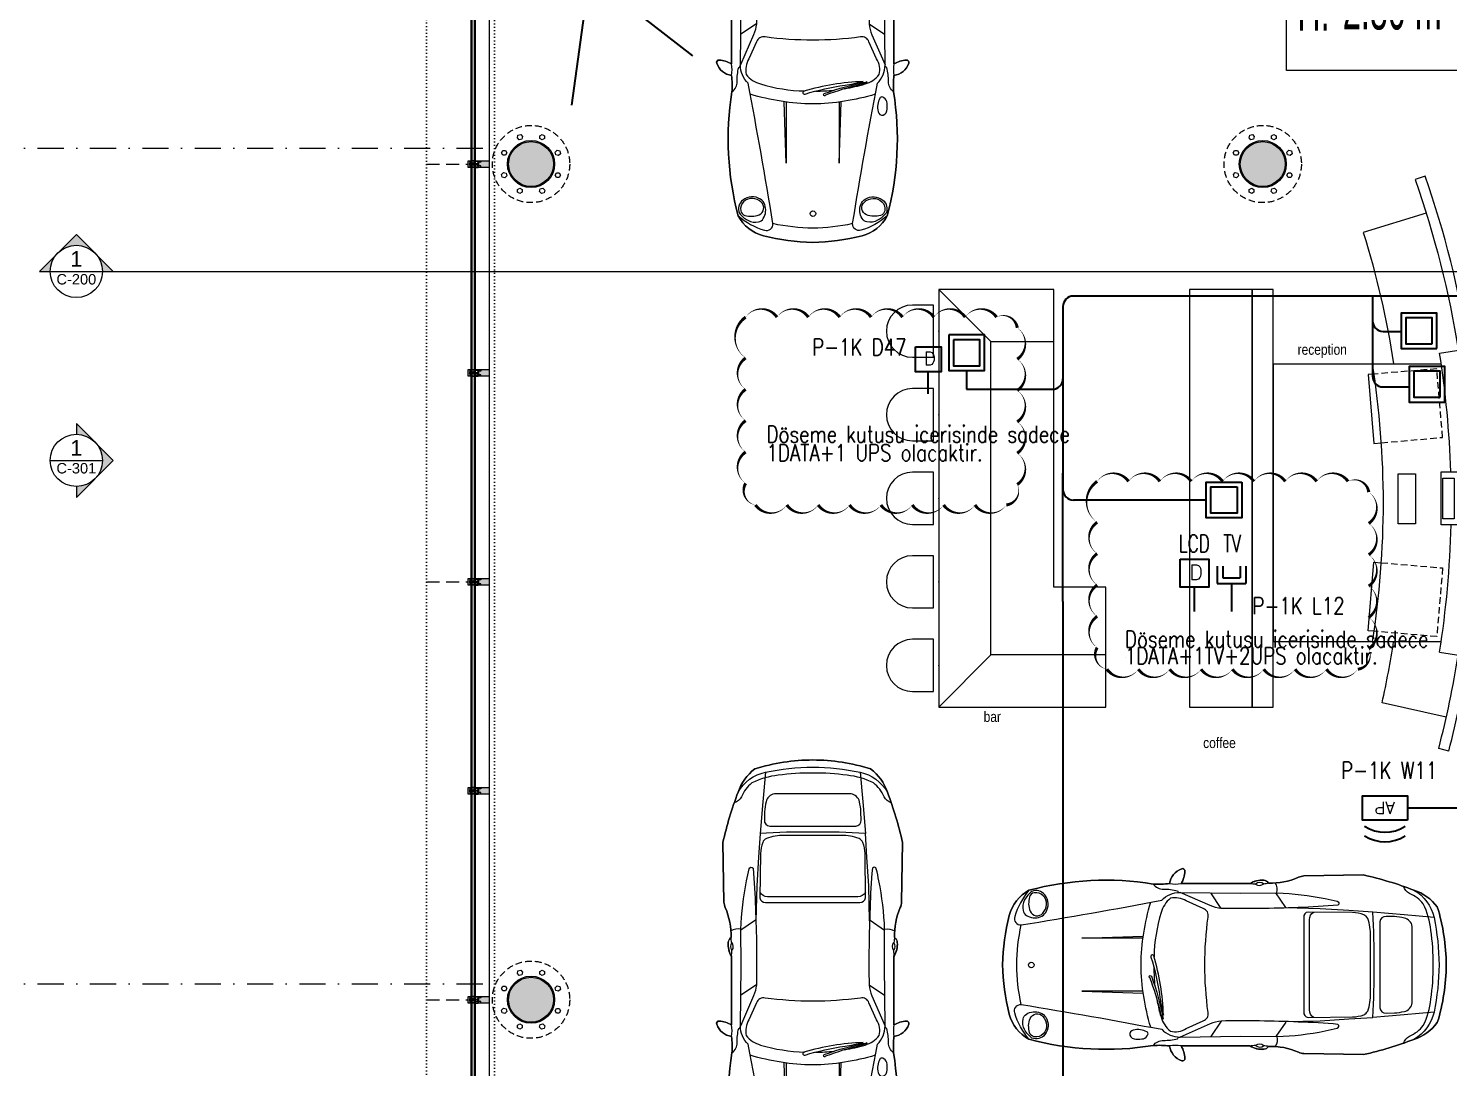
# Model space of a CAD drawing. Extents: x -9059 to 11889, y -1514 to 6575.
# Drawn here: x 1323 to 2682, y 1281 to 2276 of the extents above; entities that cross this region are included whole.
import ezdxf
from ezdxf.enums import TextEntityAlignment as Align

# ---------------------------------------------------------------- set-up
doc = ezdxf.new("R2010")
doc.units = 0
doc.header["$LTSCALE"] = 25
doc.header["$MEASUREMENT"] = 0
for name, pattern in [('DASHDOT', [1, 0.5, -0.25, 0, -0.25]), ('DOT2', [0.125, 0, -0.125]), ('HIDDEN', [0.375, 0.25, -0.125])]:
    doc.linetypes.add(name, pattern=pattern)
doc.layers.get('0').update_dxf_attribs({"color": 9, "lineweight": 9})
for name, color, linetype, lineweight in [('01', 9, 'Continuous', 9), ('03S', 255, 'Continuous', 9), ('04', 9, 'Continuous', 9), ('05', 9, 'Continuous', 9), ('05V', 9, 'Continuous', 9), ('06C', 9, 'Continuous', 9), ('10', 9, 'Continuous', 9), ('15', 9, 'Continuous', 9), ('20', 9, 'DOT2', 9), ('21', 9, 'Continuous', 9), ('21_mahal200', 9, 'Continuous', 9), ('21_mahal200 @ 1', 9, 'Continuous', 9), ('21_mahal200 @ 10 (1)', 9, 'Continuous', 9), ('21_mahal200 @ 10 (2)', 9, 'Continuous', 9), ('21_mahal200 @ 2', 9, 'Continuous', 9), ('21_mahal200 @ 20', 9, 'Continuous', 9), ('21_mahal200 @ 5 (1)', 9, 'Continuous', 9), ('21_mahal200 @ 5 (2)', 9, 'Continuous', 9), ('24', 9, 'DASHDOT', 9), ('40A', 9, 'Continuous', 9), ('DATA TAVAN', 160, 'Continuous', 30), ('DATA YER', 30, 'Continuous', 30), ('E-ACCESS POINT (KABLOSUZ ERİŞİM İÇİN)', 7, 'Continuous', 30), ('E-DAHİLİ DOME KAMERA', 7, 'Continuous', 30), ('E-DAHİLİ KAMERA', 7, 'Continuous', 30), ('E-DATA LCD EKRAN', 7, 'Continuous', 30), ('E-DATA PRİZİ (RJ45)', 7, 'Continuous', 30), ('E-YAZI', 7, 'Continuous', 30)]:
    doc.layers.add(name, color=color, linetype=linetype, lineweight=lineweight)
doc.styles.add('Arial', font='arial.ttf', dxfattribs={"height": 2.5})
doc.styles.add('E-YAZI', font='txttw.shx')
doc.styles.add('MuuM_TEXT-STANDART', font='ARIALN.TTF')

# ---------------------------------------------------------------- blocks, each defined once
blk = doc.blocks.new('p-prs-kolon-02')
h = blk.add_hatch(color=255)
h.dxf.hatch_style = 1
edge = h.paths.add_edge_path()
edge.add_arc((0, 0), 22.5, 0, 360)
for radius in [22.5, 21.5]:
    blk.add_circle((0, 0), radius)
at = {"layer": '20', "linetype": 'HIDDEN'}
for points in [[(-12.5, 27.5), (-9.9, 28.1), (-8.1, 26.3), (-8.8, 23.8), (-11.3, 23.1), (-13.1, 25), (-12.5, 27.5)], [(10.6, 28.2), (12.9, 26.9), (12.9, 24.3), (10.6, 23), (8.4, 24.3), (8.4, 26.9), (10.6, 28.2)], [(-28.2, 10.6), (-26.9, 12.9), (-24.3, 12.9), (-23, 10.6), (-24.3, 8.4), (-26.9, 8.4), (-28.2, 10.6)], [(27.5, 12.5), (28.1, 9.9), (26.3, 8.1), (23.8, 8.8), (23.1, 11.3), (25, 13.1), (27.5, 12.5)], [(-27.5, -12.5), (-28.1, -9.9), (-26.3, -8.1), (-23.8, -8.8), (-23.1, -11.3), (-25, -13.1), (-27.5, -12.5)], [(28.2, -10.6), (26.9, -12.9), (24.3, -12.9), (23, -10.6), (24.3, -8.4), (26.9, -8.4), (28.2, -10.6)], [(-10.6, -28.2), (-12.9, -26.9), (-12.9, -24.3), (-10.6, -23), (-8.4, -24.3), (-8.4, -26.9), (-10.6, -28.2)], [(12.5, -27.5), (9.9, -28.1), (8.1, -26.3), (8.8, -23.8), (11.3, -23.1), (13.1, -25), (12.5, -27.5)]]:
    blk.add_lwpolyline(points, dxfattribs=at)
blk.add_circle((0, 0), 37, dxfattribs=at)
blk = doc.blocks.new('p-dog-profil_kapali')
at = {"layer": '03S'}
h = blk.add_hatch(color=256, dxfattribs=at)
h.dxf.hatch_style = 1
h.paths.add_polyline_path([(-3.2, 0), (3.2, 0), (3.2, -13.5), (2.2, -13.5), (2.2, -10.5), (1.5, -10.5), (0.5, -11.5), (0.5, -13.5), (1, -13.5), (1, -14.5), (3, -14.5), (3, -16.5), (1, -16.5), (1, -18.5), (1.8, -18.5), (1.8, -17.5), (3.2, -17.5), (3.2, -20), (-3.2, -20), (-3.2, -17.5), (-1.8, -17.5), (-1.8, -18.5), (-1, -18.5), (-1, -16.5), (-3, -16.5), (-3, -14.5), (-1, -14.5), (-1, -13.5), (-0.5, -13.5), (-0.5, -11.5), (-1.5, -10.5), (-2.3, -10.5), (-2.3, -13.5), (-3.2, -13.5)])
for p in [(3, -15.2), (3, -15.8)]:
    blk.add_point(p)
at = {"layer": '10'}
for points in [[(3.2, -10.5), (-3.2, -10.5), (-3.2, 0), (3.2, 0)], [(-1, -13.5), (1, -13.5), (1, -18.5), (-1, -18.5)], [(3.2, -20), (-3.2, -20), (-3.2, -18.5), (3.2, -18.5)]]:
    blk.add_lwpolyline(points, close=True, dxfattribs=at)
for points in [[(-3.3, -10.5), (-2.3, -10.5), (-2.3, -13.5), (-3.2, -13.5)], [(-3.2, -8), (-3.2, -8), (-1.8, -8), (-1.8, -10.5)], [(-3.2, -10.5), (-3.2, -10.5), (3.2, -10.5)], [(-3.2, -13.5), (-3.2, -10.5)], [(1.8, -10), (-1.8, -10)], [(-0.5, -17.5), (-0.5, -17.5), (-0.5, -11.5), (-1.5, -10.5), (-1.5, -10.5)], [(1.5, -10.5), (1.5, -10.5), (0.5, -11.5), (0.5, -17.5)], [(3.2, -8), (3.2, -8), (1.8, -8), (1.8, -10.5)], [(3.2, -10.5), (2.2, -10.5), (2.2, -13.5), (3.2, -13.5), (3.2, -10.5)], [(-3.2, -18.5), (-3.2, -17.5), (-1.8, -17.5), (-1.8, -18.5)], [(-1, -14.5), (-1, -14.5), (-3, -14.5), (-3, -16.5), (-1, -16.5)], [(1, -18.5), (1, -17.5), (-1, -17.5), (-1, -18.5)], [(1, -14.5), (1, -14.5), (3, -14.5), (3, -16.5), (1, -16.5)], [(1.8, -18.5), (1.8, -17.5), (3.2, -17.5), (3.2, -18.5)]]:
    blk.add_lwpolyline(points, dxfattribs=at)
blk = doc.blocks.new('p-cph_cam_dyn1806')
at = {"layer": '06C'}
blk.add_lwpolyline([(-119.75, 0), (1777, 0)], dxfattribs=at)
at = {"layer": '15'}
for points in [[(-119.75, -13.5), (1791.5, -13.5)], [(-122, -14), (1791.5, -14)], [(-122, -17), (1794, -17)], [(-120, -14.5), (1791.5, -14.5)], [(-120, -16.5), (1793.5, -16.5)], [(-119.75, -17.5), (1794.5, -17.5)]]:
    blk.add_lwpolyline(points, dxfattribs=at)
at = {"layer": '20', "linetype": 'HIDDEN', "ltscale": 2}
for points in [[(37, -60), (37, -20)], [(437, -60), (437, -20)], [(837, -60), (837, -20)]]:
    blk.add_lwpolyline(points, dxfattribs=at)
for p in [(37, 0), (237, 0), (837, 0), (437, 0), (637, 0)]:
    blk.add_blockref('p-dog-profil_kapali', p)
blk = doc.blocks.new('0_exteriorelevation2')
h = blk.add_hatch(color=256)
edge = h.paths.add_edge_path()
edge.add_arc((0, 0), 5, 45, 90)
edge.add_line((0, 5), (0, 7.07))
edge.add_line((0, 7.07), (3.54, 3.54))
edge = h.paths.add_edge_path()
edge.add_line((0, -5), (0, -7.07))
edge.add_line((0, -7.07), (3.54, -3.54))
edge.add_arc((0, 0), 5, 270, 315, ccw=False)
h.paths.add_polyline_path([(3.79, 3.28), (7.07, 0), (3.54, -3.54), (3.77, -3.29), (3.92, -3.11), (4.03, -2.96), (4.19, -2.73), (4.41, -2.36), (4.51, -2.15), (4.59, -1.99), (4.66, -1.81), (4.75, -1.55), (4.83, -1.3), (4.89, -1.03), (4.93, -0.84), (4.97, -0.5), (5, -0.18), (5, 0.07), (4.99, 0.36), (4.96, 0.6), (4.91, 0.94), (4.86, 1.16), (4.82, 1.32), (4.77, 1.51), (4.69, 1.75), (4.58, 2), (4.47, 2.25), (4.36, 2.45), (4.26, 2.62), (4.13, 2.82), (3.97, 3.03), (3.84, 3.2), (3.69, 3.37), (3.55, 3.52)])
for points in [[(0, -7.07), (7.07, 0), (0, 7.07), (0, 5)], [(0, -7.07), (7.07, 0), (0, 7.07), (0, 5)], [(-5, 0), (5, 0)], [(0, -5), (0, -7.07)], [(0, -5), (0, -7.07)]]:
    blk.add_lwpolyline(points)
blk.add_circle((0, 0), 5)
at = {"style": 'Arial'}
blk.add_attdef('KESITADI', text='', height=3, dxfattribs=at).set_placement((0, 0), align=Align.BOTTOM_CENTER)
blk.add_attdef('PAFTAADI', text='', height=2, dxfattribs=at).set_placement((0, -0.5), align=Align.TOP_CENTER)
blk = doc.blocks.new('0_buildingsection')
h = blk.add_hatch(color=256)
h.paths.add_polyline_path([(7.07, 0), (0, 7.07), (-7.07, 0)])
h.paths.add_polyline_path([(5, 0, 1), (-5, 0)], flags=16)
for points in [[(7.07, 0), (0, 7.07), (-7.07, 0), (25, 0)], [(7.07, 0), (0, 7.07), (-7.07, 0), (7.07, 0)]]:
    blk.add_lwpolyline(points)
blk.add_circle((0, 0), 5)
at = {"style": 'Arial'}
blk.add_attdef('KESITADI', text='', height=3, dxfattribs=at).set_placement((0, 0), align=Align.BOTTOM_CENTER)
blk.add_attdef('PAFTAADI', text='', height=2, dxfattribs=at).set_placement((0, -0.5), align=Align.TOP_CENTER)
blk = doc.blocks.new('prs-plan')
for points in [[(325, 0, 0.073985), (239, 554, 0.153936), (16, 714, 0.035069), (-466, 860), (-1037, 850, 0.080758), (-1089, 837, -0.111291), (-1375, 782, 0.222022), (-1420, 809, 0.155977), (-1555, 777), (-2211, 777, 0.115278), (-2175, 896, 0.541385), (-2206, 919, 0.273922), (-2323, 777, -0.044974), (-2479, 773, 0.105774), (-3667, 713, 0.212201), (-3856, 472, 0.055723), (-3920, 0, 0.055723), (-3856, -472, 0.212201), (-3667, -713, 0.105774), (-2479, -773, -0.044974), (-2323, -777, 0.273922), (-2206, -919, 0.541385), (-2175, -896, 0.115278), (-2211, -777), (-1555, -777, 0.155977), (-1420, -809, 0.222022), (-1375, -782, -0.111291), (-1089, -837, 0.080758), (-1037, -850), (-466, -860, 0.035069), (16, -714, 0.153936), (239, -554, 0.073985)], [(16, -714, -0.035069), (-466, -860), (-1037, -850, -0.080758), (-1089, -837, 0.111291), (-1375, -782, -0.231444), (-1423, -809, -0.153464), (-1555, -777), (-2211, -777, -0.115278), (-2175, -896, -0.541385), (-2206, -919, -0.273922), (-2323, -777, 0.044974), (-2479, -773, -0.105774), (-3667, -713, -0.212201), (-3856, -472, -0.055723), (-3920, 0, -0.055723), (-3856, 472, -0.212201), (-3667, 713, -0.105774), (-2479, 773, 0.044974), (-2323, 777, -0.273922), (-2206, 919, -0.541385), (-2175, 896, -0.115278), (-2211, 777), (-1555, 777, -0.153464), (-1423, 809, -0.231444), (-1375, 782, 0.111291), (-1089, 837, -0.080758), (-1037, 850), (-466, 860, -0.035069), (16, 714, -0.153936), (239, 554, -0.073985), (325, 0, -0.073985), (239, -554, -0.153936)], [(-3507, 501, 0.318262), (-3515, 669, 0.336631), (-3640, 702, 0.107863), (-3709, 621, 0.176217), (-3724, 519, 0.204198), (-3692, 473, 0.234058), (-3559, 459, 0.162353)], [(-3534, 494, 0.163341), (-3500, 577, 0.213722), (-3531, 661, 0.243766), (-3617, 689, 0.291481), (-3662, 649, 0.158425), (-3657, 514, 0.556548)], [(-1039, 0), (-1039, -452, 0.388823), (-996, -505), (-571, -500, 0.078172), (-465, -479, 0.196108), (-427, -443, 0.096829), (-399, -274), (-399, 0), (-399, 274, 0.096829), (-427, 443, 0.196108), (-465, 479, 0.078172), (-571, 500), (-996, 505, 0.388823), (-1039, 452)], [(-310, 0), (-310, -411, 0.407574), (-250, -463), (-171, -461, 0.03281), (-76, -447, 0.311096), (0, -366), (0, 0), (0, 366, 0.311096), (-76, 447, 0.03281), (-171, 461), (-250, 463, 0.407574), (-310, 411)], [(-2381, -481, 0.066931), (-2474, 85, 1.115799), (-2500, 74, -0.036962), (-2415, -309, 0.02456)], [(-2496, -110, -0.043566), (-2383, -521, -0.084927), (-2410, -455, 0.037508), (-2512, -123, -1.353737)], [(-3507, -501, -0.318262), (-3515, -669, -0.336631), (-3640, -702, -0.107863), (-3709, -621, -0.176217), (-3724, -519, -0.204198), (-3692, -473, -0.234058), (-3559, -459, -0.162353)], [(-3534, -494, -0.163341), (-3500, -577, -0.213722), (-3531, -661, -0.243766), (-3617, -689, -0.291481), (-3662, -649, -0.158425), (-3657, -514, -0.556548)], [(-2530, -669, 0.383263), (-2540, -641, 0.054412), (-2600, -623, 0.109062), (-2669, -625, 0.400423), (-2701, -674, 0.320332), (-2644, -712, 0.05979), (-2571, -708, 0.197788)]]:
    blk.add_lwpolyline(points, format="xyb", close=True)
for points in [[(-3667, 713, 0.101535), (-3804, 461, 0.52292), (-3741, 381, 0.007101), (-2397, 618, -0.204495), (-2222, 692), (-1644, 685), (-1295, 688, -0.038718), (-833, 633, -0.010841), (-718, 608, -0.648), (-711, 571, -0.015753), (-1092, 548, -0.014486), (-1829, 539, -0.071916), (-1933, 566), (-2222, 692)], [(-2479, 773, 0.242846), (-2380, 724, -0.066443), (-2247, 708, 0.284222), (-2222, 692, 0.284222)], [(-1295, 688, 0.192613), (-1311, 783, 0.192613)], [(-84, -751, -0.178742), (-28, -682, 0.128631), (105, -582, 0.089194), (178, -330, 0.036776), (200, 0, 0.036776), (178, 330, 0.089194), (105, 582, 0.128631), (-28, 682, -0.178742), (-84, 751)], [(16, 714, -0.211518), (208, 453, -0.047818), (256, 0, -0.047818), (208, -453, -0.211518), (16, -714, -0.211518)], [(-2502, -598, -0.070312), (-2595, 0, -0.070312), (-2502, 598)], [(-2449, -305, 0.031083), (-2404, -500, 0.14503), (-2314, -637, 0.190771), (-2163, -611), (-2000, -537, 0.400838), (-1954, -456, -0.031829), (-1985, 0, -0.031829), (-1954, 456, 0.400838), (-2000, 537), (-2163, 611, 0.190771), (-2314, 637, 0.14503), (-2404, 500, 0.06672), (-2471, 77)], [(-1214, -544), (-880, -536), (-607, -518), (-378, -504, 0.016855), (-365, 0, 0.016855), (-378, 504), (-607, 518), (-880, 536), (-1214, 544)], [(-943, -504, -0.278411), (-984, -432), (-984, 0), (-984, 432, -0.278411), (-943, 504)], [(-3741, -381, -0.051873), (-3784, 0, -0.051873), (-3741, 381)], [(-2472, -27, 0.027717), (-2463, -205, 0.14503)], [(-3667, -713, -0.101535), (-3804, -461, -0.52292), (-3741, -381, -0.007101), (-2397, -618, 0.204495), (-2222, -692), (-1644, -685), (-1295, -688, 0.038718), (-833, -633, 0.010841), (-718, -608, 0.648), (-711, -571, 0.015753), (-1092, -548, 0.014486), (-1829, -539, 0.071916), (-1933, -566), (-2222, -692)], [(-2479, -773, -0.242846), (-2380, -724, 0.066443), (-2247, -708, -0.284222), (-2222, -692, -0.284222)], [(-1295, -688, -0.192613), (-1311, -783, -0.192613)]]:
    blk.add_lwpolyline(points, format="xyb")
for points in [[(-1829, 539), (-1926, 688)], [(-1210, 548), (-1305, 688)], [(208, 453), (-77, 479), (-378, 504)], [(-2577, 253), (-3163, 253), (-2574, 273)], [(-2577, -253), (-3163, -253), (-2574, -273)], [(-1829, -539), (-1926, -688)], [(208, -453), (-77, -479), (-378, -504)], [(-1210, -548), (-1305, -688)]]:
    blk.add_lwpolyline(points)
blk.add_circle((-3645, -2), 26.6)
for centre, radius, start, end in [((-2267, 1072), 300, 259.298, 280.702), ((-1480, 1337), 564, 262.3343, 268.0614), ((-1459, 726), 61.9, 53.34, 130.5245), ((-1462, 820), 60, 231.9068, 311.9577), ((-1480, 1337), 564, 275.8996, 280.6987), ((-2267, -1072), 300, 79.298, 100.702), ((-1480, -1337), 564, 91.9386, 97.6657), ((-1462, -820), 60, 48.0423, 128.0932), ((-1459, -726), 61.9, 229.4755, 306.66), ((-1480, -1337), 564, 79.3013, 84.1004)]:
    blk.add_arc(centre, radius, start, end)
blk = doc.blocks.new('m-prs-danışma dolabıy')
blk.add_lwpolyline([(20, 200), (0, 200), (0, -200), (20, -200), (20, 200)])
blk = doc.blocks.new('p-prs-danışma')
blk.add_line((-237.8, -320.5), (-235.3, -310.9))
for points in [[(-133, -152.5), (-133, -247.5)], [(133, -152.5), (-133, -152.5)], [(133, -152.5), (133, -247.5)], [(-123.1, -249), (-122.6, -243.2), (-56.8, -248.8), (-57.4, -256)], [(123.1, -249), (122.6, -243.2), (56.8, -248.8), (57.4, -256)], [(-133, -247.5), (-133, -313.2)], [(133, -247.5), (133, -313.2)], [(-143.1, -311.7), (-148.6, -346.3)], [(143.1, -311.7), (148.6, -346.3)]]:
    blk.add_lwpolyline(points)
for points in [[(277.2, -298.9), (277.2, -298.9), (258.6, -238.7, -0.036977), (133, -267.7)], [(-205.3, -318.1), (-191.5, -256.7, 0.017051), (-133, -267.7)], [(147.5, -339.4, 0.045105), (312.6, -297.8), (312.6, -297.8), (309.3, -288.3, -0.045105), (145.9, -329.5, -0.045105)]]:
    blk.add_lwpolyline(points, format="xyb")
at = {"linetype": 'HIDDEN'}
for points in [[(-57.4, -256), (-62.5, -314.6), (-128.2, -309), (-123.1, -249)], [(57.4, -256), (62.5, -314.6), (128.2, -309), (123.1, -249)]]:
    blk.add_lwpolyline(points, dxfattribs=at)
for points in [[(-20.3, -272), (27.7, -272), (27.7, -288.5), (-20.3, -288.5)], [(-21.2, -313.1), (29.7, -313.1), (29.7, -331.1), (-21.2, -331.1)], [(-15.5, -314.9), (23.6, -314.9), (23.6, -325.7), (-15.5, -325.7)]]:
    blk.add_lwpolyline(points, close=True)
for radius, start, end in [(852.5, 261.0246, 278.9754), (935.5, 255.4333, 261.0246), (917.5, 261.0246, 268.678), (917.5, 271.8521, 278.9754), (945.5, 255.4333, 261.0246), (952.5, 261.0246, 278.9754)]:
    blk.add_arc((0, 594.6), radius, start, end)
blk = doc.blocks.new('*U730')
blk.add_lwpolyline([(35, 30), (-365, 30), (-365, -30), (35, -30), (35, 30)])
blk = doc.blocks.new('p-sandalye-01')
blk.add_lwpolyline([(-5, -25), (-5, -25), (-25, -25, -1), (-25, 25), (-5, 25), (-5, 25)], format="xyb", close=True)
blk.add_point((0, 0.1))
blk = doc.blocks.new('p-bar_porsche')
at = {"layer": '05', "ltscale": 0.5}
for points in [[(0, 80), (50, 80), (50, 190), (350, 190), (350, 130), (400, 130), (400, 240), (0, 240), (0, 80)], [(50, 80), (115, 80), (115, 130), (400, 130), (400, 190)]]:
    blk.add_lwpolyline(points, dxfattribs=at)
at = {"layer": '05V', "ltscale": 0.5}
for points in [[(50, 190), (0, 240)], [(350, 190), (400, 240)]]:
    blk.add_lwpolyline(points, dxfattribs=at)
at = {"layer": '05', "extrusion": (0, 0, -1), "zscale": -1, "rotation": 270}
for p in [(-40, 240), (-120, 240), (-200, 240), (-280, 240), (-360, 240)]:
    blk.add_blockref('p-sandalye-01', p, dxfattribs=at)
at = {"layer": '05', "rotation": 180}
blk.add_blockref('*U730', (35, -30), dxfattribs=at)
blk = doc.blocks.new('AKS')
at = {"layer": '24', "ltscale": 2}
for points in [[(1062.5, 2145.9), (1745.1, 2145.9)], [(1062.5, 1345.9), (1745.1, 1345.9)]]:
    blk.add_lwpolyline(points, dxfattribs=at)
blk = doc.blocks.new('0a_roomno2')
blk.add_lwpolyline([(30, -16), (0, -16), (0, 0), (30, 0)], close=True)
for points in [[(0, 0), (30, 0)], [(0, -5), (30, -5)], [(12, -5), (12, -16)], [(18, -5), (18, -16)], [(24, -5), (24, -16)], [(12, -10.5), (0, -10.5)]]:
    blk.add_lwpolyline(points)
at = {"layer": '40A'}
blk.add_lwpolyline([(0, 0), (30, 0)], dxfattribs=at)
at = {"style": 'MuuM_TEXT-STANDART', "width": 0.6}
blk.add_text('H:', height=2.25, dxfattribs=at).set_placement((0.525, -12.962), align=Align.MIDDLE_LEFT)
at = {"style": 'Arial'}
blk.add_attdef('ODANO', (0, 1.505), '', height=3, dxfattribs=at)
blk.add_attdef('MEKANADI', text='', height=3, dxfattribs=at).set_placement((0.525, -4.75), align=Align.BOTTOM_LEFT)
at = {"style": 'MuuM_TEXT-STANDART', "width": 0.6}
for tag, p in [('YER01', (15, -7)), ('TAVAN01', (20.625, -7)), ('DUVAR01', (26.25, -7)), ('YER02', (15, -10.375)), ('TAVAN02', (20.625, -10.375)), ('DUVAR02', (26.25, -10.375)), ('YER03', (15, -13.75)), ('TAVAN03', (20.625, -13.75)), ('DUVAR03', (26.25, -13.75))]:
    blk.add_attdef(tag, text='', height=2.25, dxfattribs=at).set_placement(p, align=Align.MIDDLE_CENTER)
at = {"style": 'MuuM_TEXT-STANDART'}
blk.add_attdef('M2', text='', height=2.25, dxfattribs=at).set_placement((1.323, -7.805), align=Align.MIDDLE_LEFT)
at = {"style": 'MuuM_TEXT-STANDART', "width": 0.6}
blk.add_attdef('TEMIZTAVANYUKSEKLIGI', text='', height=2.25, dxfattribs=at).set_placement((2.7, -13.162), align=Align.MIDDLE_LEFT)
blk = doc.blocks.new('*U1283')
at = {"layer": '21_mahal200 @ 1'}
ref = blk.add_blockref('0a_roomno2', (2526.7, 2555.4), dxfattribs=at)
ref.add_attrib('ODANO', ' PRS-ZK-14', (2526.7, 2557.2), dxfattribs={"layer": '0', "height": 3, "style": 'Arial'})
ref.add_attrib('MEKANADI', 'SAT.DAN.ODASI', dxfattribs={"layer": '0', "height": 3, "style": 'Arial', "width": 0.8}).set_placement((2527.2, 2550.9), align=Align.BOTTOM_LEFT)
ref.add_attrib('M2', '##### m2', dxfattribs={"layer": '0', "height": 2.25, "style": 'MuuM_TEXT-STANDART', "width": 0.6}).set_placement((2527.2, 2548.1), align=Align.MIDDLE_LEFT)
ref.add_attrib('TEMIZTAVANYUKSEKLIGI', '2.80 m', dxfattribs={"layer": '0', "height": 2.25, "style": 'MuuM_TEXT-STANDART', "width": 0.6}).set_placement((2529.4, 2542.5), align=Align.MIDDLE_LEFT)
ref.add_attrib('YER01', 'Y25', dxfattribs={"layer": '0', "height": 2.25, "style": 'MuuM_TEXT-STANDART', "width": 0.6}).set_placement((2541.7, 2548.7), align=Align.MIDDLE_CENTER)
ref.add_attrib('TAVAN01', 'T05', dxfattribs={"layer": '0', "height": 2.25, "style": 'MuuM_TEXT-STANDART', "width": 0.6}).set_placement((2547.3, 2548.7), align=Align.MIDDLE_CENTER)
ref.add_attrib('DUVAR01', 'D07', dxfattribs={"layer": '0', "height": 2.25, "style": 'MuuM_TEXT-STANDART', "width": 0.6}).set_placement((2553, 2548.7), align=Align.MIDDLE_CENTER)
ref.add_attrib('TAVAN02', 'T09', dxfattribs={"layer": '0', "height": 2.25, "style": 'MuuM_TEXT-STANDART', "width": 0.6}).set_placement((2547.3, 2545.3), align=Align.MIDDLE_CENTER)
at = {"layer": '21_mahal200 @ 10 (1)'}
ref = blk.add_blockref('0a_roomno2', (2526.7, 2555.4), dxfattribs=dict(at, xscale=10, yscale=10, zscale=10))
ref.add_attrib('ODANO', ' PRS-ZK-14', (2526.7, 2573), dxfattribs={"layer": '0', "height": 30, "style": 'Arial'})
ref.add_attrib('MEKANADI', 'SAT.DAN.ODASI', dxfattribs={"layer": '0', "height": 30, "style": 'Arial', "width": 0.8}).set_placement((2532, 2510.4), align=Align.BOTTOM_LEFT)
ref.add_attrib('M2', '##### m2', dxfattribs={"layer": '0', "height": 22.5, "style": 'MuuM_TEXT-STANDART', "width": 0.6}).set_placement((2532, 2482.3), align=Align.MIDDLE_LEFT)
ref.add_attrib('TEMIZTAVANYUKSEKLIGI', '2.80 m', dxfattribs={"layer": '0', "height": 22.5, "style": 'MuuM_TEXT-STANDART', "width": 0.6}).set_placement((2553.7, 2426.3), align=Align.MIDDLE_LEFT)
ref.add_attrib('YER01', 'Y25', dxfattribs={"layer": '0', "height": 22.5, "style": 'MuuM_TEXT-STANDART', "width": 0.6}).set_placement((2676.7, 2487.9), align=Align.MIDDLE_CENTER)
ref.add_attrib('TAVAN01', 'T05', dxfattribs={"layer": '0', "height": 22.5, "style": 'MuuM_TEXT-STANDART', "width": 0.6}).set_placement((2733, 2487.9), align=Align.MIDDLE_CENTER)
ref.add_attrib('DUVAR01', 'D07', dxfattribs={"layer": '0', "height": 22.5, "style": 'MuuM_TEXT-STANDART', "width": 0.6}).set_placement((2789.2, 2487.9), align=Align.MIDDLE_CENTER)
ref.add_attrib('TAVAN02', 'T09', dxfattribs={"layer": '0', "height": 22.5, "style": 'MuuM_TEXT-STANDART', "width": 0.6}).set_placement((2733, 2454.2), align=Align.MIDDLE_CENTER)
at = {"layer": '21_mahal200 @ 10 (2)'}
ref = blk.add_blockref('0a_roomno2', (2526.7, 2555.4), dxfattribs=dict(at, xscale=10, yscale=10, zscale=10))
ref.add_attrib('ODANO', ' PRS-ZK-14', (2526.7, 2573), dxfattribs={"layer": '0', "height": 30, "style": 'Arial'})
ref.add_attrib('MEKANADI', 'SAT.DAN.ODASI', dxfattribs={"layer": '0', "height": 30, "style": 'Arial', "width": 0.8}).set_placement((2532, 2510.4), align=Align.BOTTOM_LEFT)
ref.add_attrib('M2', '##### m2', dxfattribs={"layer": '0', "height": 22.5, "style": 'MuuM_TEXT-STANDART', "width": 0.6}).set_placement((2532, 2482.3), align=Align.MIDDLE_LEFT)
ref.add_attrib('TEMIZTAVANYUKSEKLIGI', '2.80 m', dxfattribs={"layer": '0', "height": 22.5, "style": 'MuuM_TEXT-STANDART', "width": 0.6}).set_placement((2553.7, 2426.3), align=Align.MIDDLE_LEFT)
ref.add_attrib('YER01', 'Y25', dxfattribs={"layer": '0', "height": 22.5, "style": 'MuuM_TEXT-STANDART', "width": 0.6}).set_placement((2676.7, 2487.9), align=Align.MIDDLE_CENTER)
ref.add_attrib('TAVAN01', 'T05', dxfattribs={"layer": '0', "height": 22.5, "style": 'MuuM_TEXT-STANDART', "width": 0.6}).set_placement((2733, 2487.9), align=Align.MIDDLE_CENTER)
ref.add_attrib('DUVAR01', 'D07', dxfattribs={"layer": '0', "height": 22.5, "style": 'MuuM_TEXT-STANDART', "width": 0.6}).set_placement((2789.2, 2487.9), align=Align.MIDDLE_CENTER)
ref.add_attrib('TAVAN02', 'T09', dxfattribs={"layer": '0', "height": 22.5, "style": 'MuuM_TEXT-STANDART', "width": 0.6}).set_placement((2733, 2454.2), align=Align.MIDDLE_CENTER)
at = {"layer": '21_mahal200 @ 2'}
ref = blk.add_blockref('0a_roomno2', (2526.7, 2555.4), dxfattribs=dict(at, xscale=2, yscale=2, zscale=2))
ref.add_attrib('ODANO', ' PRS-ZK-14', (2526.7, 2558.9), dxfattribs={"layer": '0', "height": 6, "style": 'Arial'})
ref.add_attrib('MEKANADI', 'SAT.DAN.ODASI', dxfattribs={"layer": '0', "height": 6, "style": 'Arial', "width": 0.8}).set_placement((2527.8, 2546.4), align=Align.BOTTOM_LEFT)
ref.add_attrib('M2', '##### m2', dxfattribs={"layer": '0', "height": 4.5, "style": 'MuuM_TEXT-STANDART', "width": 0.6}).set_placement((2527.8, 2540.8), align=Align.MIDDLE_LEFT)
ref.add_attrib('TEMIZTAVANYUKSEKLIGI', '2.80 m', dxfattribs={"layer": '0', "height": 4.5, "style": 'MuuM_TEXT-STANDART', "width": 0.6}).set_placement((2532.1, 2529.6), align=Align.MIDDLE_LEFT)
ref.add_attrib('YER01', 'Y25', dxfattribs={"layer": '0', "height": 4.5, "style": 'MuuM_TEXT-STANDART', "width": 0.6}).set_placement((2556.7, 2541.9), align=Align.MIDDLE_CENTER)
ref.add_attrib('TAVAN01', 'T05', dxfattribs={"layer": '0', "height": 4.5, "style": 'MuuM_TEXT-STANDART', "width": 0.6}).set_placement((2568, 2541.9), align=Align.MIDDLE_CENTER)
ref.add_attrib('DUVAR01', 'D07', dxfattribs={"layer": '0', "height": 4.5, "style": 'MuuM_TEXT-STANDART', "width": 0.6}).set_placement((2579.2, 2541.9), align=Align.MIDDLE_CENTER)
ref.add_attrib('TAVAN02', 'T09', dxfattribs={"layer": '0', "height": 4.5, "style": 'MuuM_TEXT-STANDART', "width": 0.6}).set_placement((2568, 2535.2), align=Align.MIDDLE_CENTER)
at = {"layer": '21_mahal200 @ 20'}
ref = blk.add_blockref('0a_roomno2', (2526.7, 2555.4), dxfattribs=dict(at, xscale=20, yscale=20, zscale=20))
ref.add_attrib('ODANO', ' PRS-ZK-14', (2526.7, 2590.5), dxfattribs={"layer": '0', "height": 60, "style": 'Arial'})
ref.add_attrib('MEKANADI', 'SAT.DAN.ODASI', dxfattribs={"layer": '0', "height": 60, "style": 'Arial', "width": 0.8}).set_placement((2537.2, 2465.4), align=Align.BOTTOM_LEFT)
ref.add_attrib('M2', '##### m2', dxfattribs={"layer": '0', "height": 45, "style": 'MuuM_TEXT-STANDART', "width": 0.6}).set_placement((2537.2, 2409.2), align=Align.MIDDLE_LEFT)
ref.add_attrib('TEMIZTAVANYUKSEKLIGI', '2.80 m', dxfattribs={"layer": '0', "height": 45, "style": 'MuuM_TEXT-STANDART', "width": 0.6}).set_placement((2580.7, 2297.2), align=Align.MIDDLE_LEFT)
ref.add_attrib('YER01', 'Y25', dxfattribs={"layer": '0', "height": 45, "style": 'MuuM_TEXT-STANDART', "width": 0.6}).set_placement((2826.7, 2420.4), align=Align.MIDDLE_CENTER)
ref.add_attrib('TAVAN01', 'T05', dxfattribs={"layer": '0', "height": 45, "style": 'MuuM_TEXT-STANDART', "width": 0.6}).set_placement((2939.2, 2420.4), align=Align.MIDDLE_CENTER)
ref.add_attrib('DUVAR01', 'D07', dxfattribs={"layer": '0', "height": 45, "style": 'MuuM_TEXT-STANDART', "width": 0.6}).set_placement((3051.7, 2420.4), align=Align.MIDDLE_CENTER)
ref.add_attrib('TAVAN02', 'T09', dxfattribs={"layer": '0', "height": 45, "style": 'MuuM_TEXT-STANDART', "width": 0.6}).set_placement((2939.2, 2352.9), align=Align.MIDDLE_CENTER)
at = {"layer": '21_mahal200 @ 5 (1)'}
ref = blk.add_blockref('0a_roomno2', (2526.7, 2555.4), dxfattribs=dict(at, xscale=5, yscale=5, zscale=5))
ref.add_attrib('ODANO', ' PRS-ZK-14', (2526.7, 2564.2), dxfattribs={"layer": '0', "height": 15, "style": 'Arial'})
ref.add_attrib('MEKANADI', 'SAT.DAN.ODASI', dxfattribs={"layer": '0', "height": 15, "style": 'Arial', "width": 0.8}).set_placement((2529.3, 2532.9), align=Align.BOTTOM_LEFT)
ref.add_attrib('M2', '##### m2', dxfattribs={"layer": '0', "height": 11.25, "style": 'MuuM_TEXT-STANDART', "width": 0.6}).set_placement((2529.3, 2518.9), align=Align.MIDDLE_LEFT)
ref.add_attrib('TEMIZTAVANYUKSEKLIGI', '2.80 m', dxfattribs={"layer": '0', "height": 11.25, "style": 'MuuM_TEXT-STANDART', "width": 0.6}).set_placement((2540.2, 2490.9), align=Align.MIDDLE_LEFT)
ref.add_attrib('YER01', 'Y25', dxfattribs={"layer": '0', "height": 11.25, "style": 'MuuM_TEXT-STANDART', "width": 0.6}).set_placement((2601.7, 2521.7), align=Align.MIDDLE_CENTER)
ref.add_attrib('TAVAN01', 'T05', dxfattribs={"layer": '0', "height": 11.25, "style": 'MuuM_TEXT-STANDART', "width": 0.6}).set_placement((2629.8, 2521.7), align=Align.MIDDLE_CENTER)
ref.add_attrib('DUVAR01', 'D07', dxfattribs={"layer": '0', "height": 11.25, "style": 'MuuM_TEXT-STANDART', "width": 0.6}).set_placement((2658, 2521.7), align=Align.MIDDLE_CENTER)
ref.add_attrib('TAVAN02', 'T09', dxfattribs={"layer": '0', "height": 11.25, "style": 'MuuM_TEXT-STANDART', "width": 0.6}).set_placement((2629.8, 2504.8), align=Align.MIDDLE_CENTER)
at = {"layer": '21_mahal200 @ 5 (2)'}
ref = blk.add_blockref('0a_roomno2', (2526.7, 2555.4), dxfattribs=dict(at, xscale=5, yscale=5, zscale=5))
ref.add_attrib('ODANO', ' PRS-ZK-14', (2526.7, 2564.2), dxfattribs={"layer": '0', "height": 15, "style": 'Arial'})
ref.add_attrib('MEKANADI', 'SAT.DAN.ODASI', dxfattribs={"layer": '0', "height": 15, "style": 'Arial', "width": 0.8}).set_placement((2529.3, 2532.9), align=Align.BOTTOM_LEFT)
ref.add_attrib('M2', '##### m2', dxfattribs={"layer": '0', "height": 11.25, "style": 'MuuM_TEXT-STANDART', "width": 0.6}).set_placement((2529.3, 2518.9), align=Align.MIDDLE_LEFT)
ref.add_attrib('TEMIZTAVANYUKSEKLIGI', '2.80 m', dxfattribs={"layer": '0', "height": 11.25, "style": 'MuuM_TEXT-STANDART', "width": 0.6}).set_placement((2540.2, 2490.9), align=Align.MIDDLE_LEFT)
ref.add_attrib('YER01', 'Y25', dxfattribs={"layer": '0', "height": 11.25, "style": 'MuuM_TEXT-STANDART', "width": 0.6}).set_placement((2601.7, 2521.7), align=Align.MIDDLE_CENTER)
ref.add_attrib('TAVAN01', 'T05', dxfattribs={"layer": '0', "height": 11.25, "style": 'MuuM_TEXT-STANDART', "width": 0.6}).set_placement((2629.8, 2521.7), align=Align.MIDDLE_CENTER)
ref.add_attrib('DUVAR01', 'D07', dxfattribs={"layer": '0', "height": 11.25, "style": 'MuuM_TEXT-STANDART', "width": 0.6}).set_placement((2658, 2521.7), align=Align.MIDDLE_CENTER)
ref.add_attrib('TAVAN02', 'T09', dxfattribs={"layer": '0', "height": 11.25, "style": 'MuuM_TEXT-STANDART', "width": 0.6}).set_placement((2629.8, 2504.8), align=Align.MIDDLE_CENTER)
blk = doc.blocks.new('E-DÖŞEME BUAT')
at = {"layer": 'E-YAZI', "color": 5}
for points in [[(-34, 34), (0, 34), (0, 0), (-34, 0)], [(-29.5, 29.5), (-4.5, 29.5), (-4.5, 4.5), (-29.5, 4.5)]]:
    blk.add_lwpolyline(points, close=True, dxfattribs=at)
blk = doc.blocks.new('100_DAHİLİ DOME KAMERA')
at = {"layer": 'E-DAHİLİ DOME KAMERA', "color": 4}
for p, q in [((-1.94, 0.71), (-1.94, -0.69)), ((0.82, 0.71), (-1.94, 0.71)), ((0.82, -0.69), (0.82, 0.71)), ((0.82, 0.29), (2.13, 0.67)), ((2.13, 0.67), (2.13, -0.64)), ((-1.94, -0.69), (0.82, -0.69)), ((0.82, -0.27), (2.13, -0.64))]:
    blk.add_line(p, q, dxfattribs=at)
at = {"layer": 'E-DAHİLİ DOME KAMERA', "color": 4, "linetype": 'Continuous'}
blk.add_circle((0, 0), 2.57, dxfattribs=at)
at = {"layer": 'E-DAHİLİ KAMERA', "color": 4}
for q in [(13.42, 6.26), (13.42, -6.26)]:
    blk.add_line((2.57, 0), q, dxfattribs=at)
blk = doc.blocks.new('E-LCD+TV')
at = {"layer": 'E-DATA PRİZİ (RJ45)', "color": 1}
for p, q in [((38.5, 77.5), (38.5, 48)), ((48.3, 77.5), (48.3, 57.8)), ((77.8, 77.5), (77.8, 57.8)), ((87.6, 77.5), (87.6, 48)), ((48.3, 57.8), (77.8, 57.8)), ((0, 0), (0, 42)), ((38.5, 48), (87.6, 48)), ((63, 48), (63, 0))]:
    blk.add_line(p, q, dxfattribs=at)
blk.add_lwpolyline([(-24.6, 89.6), (24.6, 89.6), (24.6, 42), (-24.6, 42)], close=True, dxfattribs=at)
at = {"layer": 'E-DATA PRİZİ (RJ45)', "color": 1, "style": 'E-YAZI'}
blk.add_text('D', height=25.6, dxfattribs=at).set_placement((-8.8, 54.6))
at = {"layer": 'E-YAZI', "color": 1, "style": 'E-YAZI', "width": 0.7}
for s, p in [('LCD', (-27, 101.6)), ('TV', (49, 101.6))]:
    blk.add_text(s, height=30, dxfattribs=at).set_placement(p)
blk = doc.blocks.new('*U475')
at = {"layer": 'E-ACCESS POINT (KABLOSUZ ERİŞİM İÇİN)', "color": 4}
blk.add_lwpolyline([(-2.39, 3.24), (2.39, 3.24), (2.39, 0.65), (-2.39, 0.65)], close=True, dxfattribs=at)
at = {"layer": 'E-ACCESS POINT (KABLOSUZ ERİŞİM İÇİN)', "color": 3}
for centre in [(0, 1.56), (0, 0.55)]:
    blk.add_arc(centre, 3.99, 57.1828, 122.8172, dxfattribs=at)
at = {"layer": 'E-ACCESS POINT (KABLOSUZ ERİŞİM İÇİN)', "color": 3, "style": 'E-YAZI'}
blk.add_text('AP', height=1.28, dxfattribs=at).set_placement((-1.05, 1.31))
blk = doc.blocks.new('*U472')
at = {"layer": 'E-DATA PRİZİ (RJ45)', "color": 4}
blk.add_line((0, 0), (0, 2.1), dxfattribs=at)
blk.add_lwpolyline([(-1.23, 4.48), (1.23, 4.48), (1.23, 2.1), (-1.23, 2.1)], close=True, dxfattribs=at)
at = {"layer": 'E-DATA PRİZİ (RJ45)', "color": 3, "style": 'E-YAZI'}
blk.add_text('D', height=1.28, dxfattribs=at).set_placement((-0.44, 2.73))

msp = doc.modelspace()

# ---------------------------------------------------------------- linework, layer by layer
at = {"layer": '20'}
for points in [[(2684.06, 615.13), (2684.06, 345.87), (1704.06, 345.87), (1704.06, 2309.12), (1744.06, 2309.12)], [(1769.06, 2302.62), (1769.06, 410.87), (2619.06, 410.87), (2619.06, 613.93), (2654.06, 613.93)]]:
    msp.add_lwpolyline(points, dxfattribs=at)
at = {"layer": '21'}
msp.add_lwpolyline([(1333.7, 2043.03), (4352.45, 2043.03)], dxfattribs=at)
at = {"layer": 'DATA TAVAN'}
msp.add_line((2642.55, 1529.52), (3237.85, 1529.52), dxfattribs=at)
at = {"layer": 'DATA YER'}
for p, q in [((2936.32, 2019.45), (2322.88, 2019.45)), ((2609.13, 2019.45), (2609.13, 1995.69)), ((2312.88, 2009.45), (2312.88, 1940.18)), ((2609.13, 1995.69), (2609.13, 1942.45)), ((2619.13, 1985.69), (2636.58, 1985.69)), ((2220.79, 1948.21), (2220.79, 1930.18)), ((2312.88, 1943.23), (2312.88, 1928.09)), ((2220.79, 1930.18), (2302.88, 1930.18)), ((2619.13, 1932.45), (2644.2, 1932.45)), ((2312.88, 1928.09), (2312.88, 1832.75)), ((2312.88, 1834.22), (2312.88, 1849.84)), ((2312.88, 1726.92), (2312.88, 1842.03)), ((2449.95, 1824.22), (2322.88, 1824.22)), ((2312.88, 1726.92), (2312.88, 995.96)), ((2312.88, 1712.87), (2312.88, 1708.33)), ((2372.29, 1673.64), (2372.29, 1673.64))]:
    msp.add_line(p, q, dxfattribs=at)
for centre, start, end in [((2322.88, 2009.45), 90, 180), ((2619.13, 1995.69), 180, 270), ((2302.88, 1940.18), 270, 0), ((2619.13, 1942.45), 180, 270), ((2322.88, 1834.22), 180, 270)]:
    msp.add_arc(centre, 10, start, end, dxfattribs=at)
at = {"layer": 'E-YAZI', "color": 3}
for points in [[(2009.39, 1999.26, 0, 3, -0.5205671), (2039.39, 1999.26, 0, 3, -0.5205671), (2069.39, 1999.26, 0, 3, -0.5205671), (2099.39, 1999.26, 0, 3, -0.5205671), (2129.39, 1999.26, 0, 3, -0.5205671), (2159.39, 1999.26, 0, 3, -0.5205671), (2189.39, 1999.26, 0, 3, -0.5205671), (2219.39, 1999.26, 0, 3, -0.5205671), (2249.39, 1999.26, 0, 3, -0.5205671), (2269.18, 1989.05, 0, 3, -0.5205671), (2269.18, 1959.05, 0, 3, -0.5205671), (2269.18, 1929.05, 0, 3, -0.5205671), (2269.18, 1899.05, 0, 3, -0.5205671), (2269.18, 1869.05, 0, 3, -0.5205671), (2269.18, 1839.05, 0, 3, -0.5205671), (2258.74, 1819.49, 0, 3, -0.5205671), (2228.74, 1819.49, 0, 3, -0.5205671), (2198.74, 1819.49, 0, 3, -0.5205671), (2168.74, 1819.49, 0, 3, -0.5205671), (2138.74, 1819.49, 0, 3, -0.5205671), (2108.74, 1819.49, 0, 3, -0.5205671), (2078.74, 1819.49, 0, 3, -0.5205671), (2048.74, 1819.49, 0, 3, -0.5205671), (2018.74, 1819.49, 0, 3, -0.5205671), (2009.39, 1840.15, 0, 3, -0.5205671), (2009.39, 1870.15, 0, 3, -0.5205671), (2009.39, 1900.15, 0, 3, -0.5205671), (2009.39, 1930.15, 0, 3, -0.5205671), (2009.39, 1960.15, 0, 3, -0.5205671)], [(2345.65, 1842.01, 0, 3, -0.5205671), (2375.65, 1842.01, 0, 3, -0.5205671), (2405.65, 1842.01, 0, 3, -0.5205671), (2435.65, 1842.01, 0, 3, -0.5205671), (2465.65, 1842.01, 0, 3, -0.5205671), (2495.65, 1842.01, 0, 3, -0.5205671), (2525.65, 1842.01, 0, 3, -0.5205671), (2555.65, 1842.01, 0, 3, -0.5205671), (2585.65, 1842.01, 0, 3, -0.5205671), (2605.44, 1831.8, 0, 3, -0.5205671), (2605.44, 1801.8, 0, 3, -0.5205671), (2605.44, 1771.8, 0, 3, -0.5205671), (2605.44, 1741.8, 0, 3, -0.5205671), (2605.44, 1711.8, 0, 3, -0.5205671), (2605.44, 1681.8, 0, 3, -0.5205671), (2595, 1662.25, 0, 3, -0.5205671), (2565, 1662.25, 0, 3, -0.5205671), (2535, 1662.25, 0, 3, -0.5205671), (2505, 1662.25, 0, 3, -0.5205671), (2475, 1662.25, 0, 3, -0.5205671), (2445, 1662.25, 0, 3, -0.5205671), (2415, 1662.25, 0, 3, -0.5205671), (2385, 1662.25, 0, 3, -0.5205671), (2355, 1662.25, 0, 3, -0.5205671), (2345.65, 1682.9, 0, 3, -0.5205671), (2345.65, 1712.9, 0, 3, -0.5205671), (2345.65, 1742.9, 0, 3, -0.5205671), (2345.65, 1772.9, 0, 3, -0.5205671), (2345.65, 1802.9, 0, 3, -0.5205671)]]:
    msp.add_lwpolyline(points, format="xyseb", close=True, dxfattribs=at)

# ---------------------------------------------------------------- block references
msp.add_blockref('AKS', (19, 15))
at = {"rotation": 270}
msp.add_blockref('p-cph_cam_dyn1806', (1764.06, 2182.87), dxfattribs=at)
at = {"layer": '01'}
for p in [(1804.06, 2145.87), (2504.06, 2145.87), (1804.06, 1345.87)]:
    msp.add_blockref('p-prs-kolon-02', p, dxfattribs=at)
at = {"layer": '04', "xscale": 0.1, "yscale": 0.1, "zscale": 0.1, "rotation": 90}
for p in [(2073.56, 2462.87), (2073.56, 1542.87)]:
    msp.add_blockref('prs-plan', p, dxfattribs=at)
at = {"layer": '04', "xscale": 0.1, "yscale": 0.1, "zscale": 0.1}
msp.add_blockref('prs-plan', (2647.14, 1379.3), dxfattribs=at)
at = {"layer": '05', "color": 1, "rotation": 90}
msp.add_blockref('p-prs-danışma', (2361.56, 1821.63), dxfattribs=at)
at = {"layer": '05', "rotation": 90}
msp.add_blockref('p-bar_porsche', (2434.06, 1625.87), dxfattribs=at)
at = {"layer": '05'}
msp.add_blockref('m-prs-danışma dolabıy', (2494.06, 1825.87), dxfattribs=at)
at = {"layer": '21', "xscale": 5, "yscale": 5, "zscale": 5}
for name, p, values in [('0_buildingsection', (1369.06, 2043.03), {'KESITADI': '1', 'PAFTAADI': 'C-200'}), ('0_exteriorelevation2', (1369.06, 1862.12), {'KESITADI': '1', 'PAFTAADI': 'C-301'})]:
    msp.add_blockref(name, p, dxfattribs=at).add_auto_attribs(values)
at = {"layer": '21_mahal200', "color": 6}
msp.add_blockref('*U1283', (0, 0), dxfattribs=at)
at = {"layer": 'E-ACCESS POINT (KABLOSUZ ERİŞİM İÇİN)', "xscale": 9, "yscale": 9, "zscale": 9, "rotation": 180}
msp.add_blockref('*U475', (2621, 1546.99), dxfattribs=at)
at = {"layer": 'E-DAHİLİ DOME KAMERA', "xscale": 10, "yscale": 10, "zscale": 10, "rotation": 292.120856593432}
msp.add_blockref('100_DAHİLİ DOME KAMERA', (1850.12, 2350.15), dxfattribs=at)
at = {"layer": 'E-DATA LCD EKRAN', "color": 1, "xscale": 0.5599999999999999, "yscale": 0.5599999999999999, "zscale": 0.5599999999999999}
msp.add_blockref('E-LCD+TV', (2438.84, 1717.33), dxfattribs=at)
at = {"layer": 'E-DATA PRİZİ (RJ45)', "xscale": 10, "yscale": 10, "zscale": 10}
msp.add_blockref('*U472', (2184.13, 1926), dxfattribs=at)
at = {"layer": 'E-YAZI', "color": 1, "xscale": -1}
for p, rotation in [((2636.58, 2003.18), 270), ((2237.79, 1948.21), 90), ((2644.2, 1952.03), 270)]:
    msp.add_blockref('E-DÖŞEME BUAT', p, dxfattribs=dict(at, rotation=rotation))
at = {"layer": 'E-YAZI', "color": 1, "rotation": 270}
msp.add_blockref('E-DÖŞEME BUAT', (2449.95, 1807.22), dxfattribs=at)

# ---------------------------------------------------------------- texts
at = {"layer": '21', "char_height": 10, "width": 202.1826, "attachment_point": 1, "style": 'MuuM_TEXT-STANDART'}
for s, insert in [('\\pt13.333;reception', (2537.43, 1973.28)), ('\\pt13.333;bar', (2237.06, 1621.77)), ('\\pt13.333;coffee', (2447.06, 1596.77))]:
    msp.add_mtext(s, dxfattribs=dict(at, insert=insert))
at = {"layer": 'E-YAZI', "color": 6, "style": 'E-YAZI', "width": 0.8}
for s, p in [('P-1K D47', (2072.89, 1962.63)), ('P-1K L12', (2494.12, 1714.91)), ('P-1K W11', (2579.03, 1557.43))]:
    msp.add_text(s, height=16, dxfattribs=at).set_placement(p)
at = {"layer": 'E-YAZI', "color": 3, "style": 'E-YAZI', "width": 0.8}
for s, p in [('Döseme kutusu icerisinde sadece', (2029.33, 1879.27)), ('1DATA+1 UPS olacaktir.', (2029.33, 1861.5)), ('Döseme kutusu icerisinde sadece', (2372.29, 1683.07)), ('1DATA+1TV+2UPS olacaktir.', (2372.18, 1667.13))]:
    msp.add_text(s, height=16, dxfattribs=at).set_placement(p)

doc.saveas('drawing.dxf')
